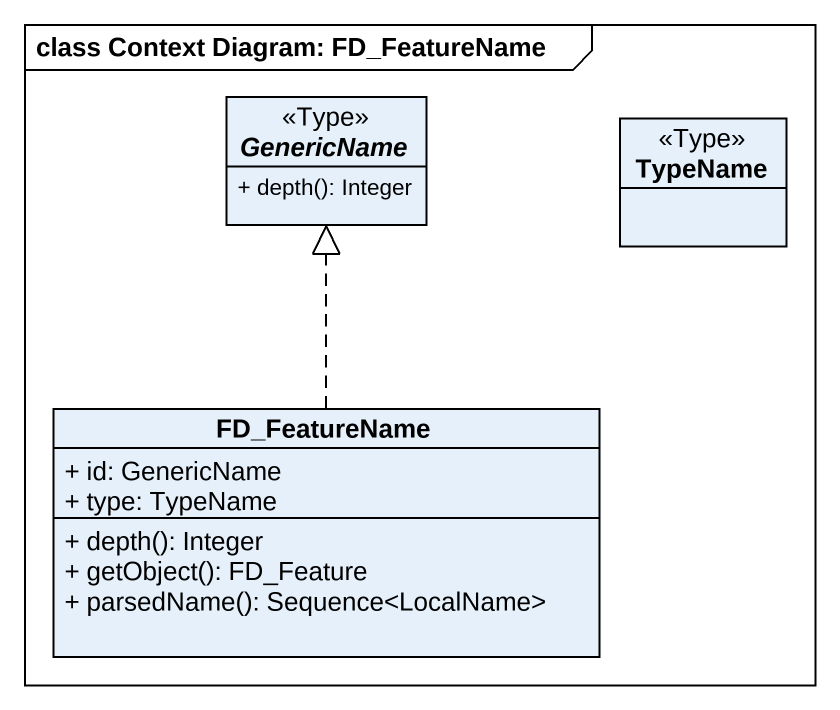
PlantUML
@startuml
mainframe class Context Diagram: FD_FeatureName
hide circle
hide empty members
skinparam classAttributeIconSize 0
abstract class GenericName <<Type>> {
  + depth(): Integer
}
class TypeName <<Type>>
class FD_FeatureName {
  + id: GenericName
  + type: TypeName
  + depth(): Integer
  + getObject(): FD_Feature
  + parsedName(): Sequence<LocalName>
}
FD_FeatureName .up.|> GenericName
@enduml
